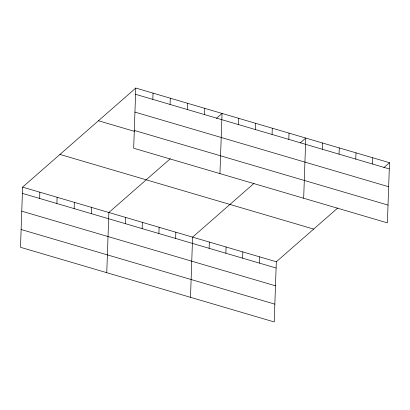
<?xml version="1.0" encoding="UTF-8"?>
<svg xmlns="http://www.w3.org/2000/svg" width="410" height="410" viewBox="0 0 410 410"><rect width="100%" height="100%" fill="white"/><g stroke="black" fill="none" stroke-linecap="round" stroke-linejoin="round"><path stroke-width="0.61" d="M135.777 88.053L133.675 148.23L387.399 222.871L389.5 162.698L135.777 88.053L22.601 187.129L20.5 247.302L274.223 321.947L276.325 261.77L337.722 208.024M39.637 198.45L39.852 192.203M56.887 203.524L57.108 197.277M74.143 208.603L74.359 202.355M91.394 213.677L91.614 207.429M106.764 272.681L108.865 212.508L170.263 158.757M125.393 223.681L125.614 217.433M142.142 228.606L142.357 222.358M152.812 99.379L153.032 93.131M158.885 233.531L159.106 227.284M170.068 104.453L170.283 98.205M175.634 238.461L175.849 232.214M187.319 109.526L187.539 103.279M190.491 297.317L192.597 237.139L253.995 183.393M204.575 114.605L204.79 108.358M209.12 248.311L209.341 242.064M219.945 173.609L222.046 113.432L216.439 118.336M225.869 253.236L226.084 246.989M238.569 124.604L238.789 118.357M242.612 258.167L242.833 251.919M255.317 129.534L255.532 123.287M259.361 263.092L259.576 256.844M272.061 134.459L272.281 128.212M288.809 139.385L289.024 133.137M303.672 198.24L305.773 138.062L300.171 142.967M322.301 149.24L322.516 142.993M339.044 154.165L339.265 147.918M355.793 159.09L356.008 152.843M372.536 164.02L372.757 157.773M383.898 167.603L389.5 162.698M135.561 94.3L389.28 168.946M134.936 112.099L388.659 186.74M134.301 130.431L388.019 205.077M98.431 120.75L134.721 131.425M59.952 154.432L313.67 229.077M22.601 187.129L276.325 261.77M22.381 193.376L276.104 268.017M21.761 211.171L275.484 285.816M21.12 229.508L274.843 304.148"/></g></svg>
